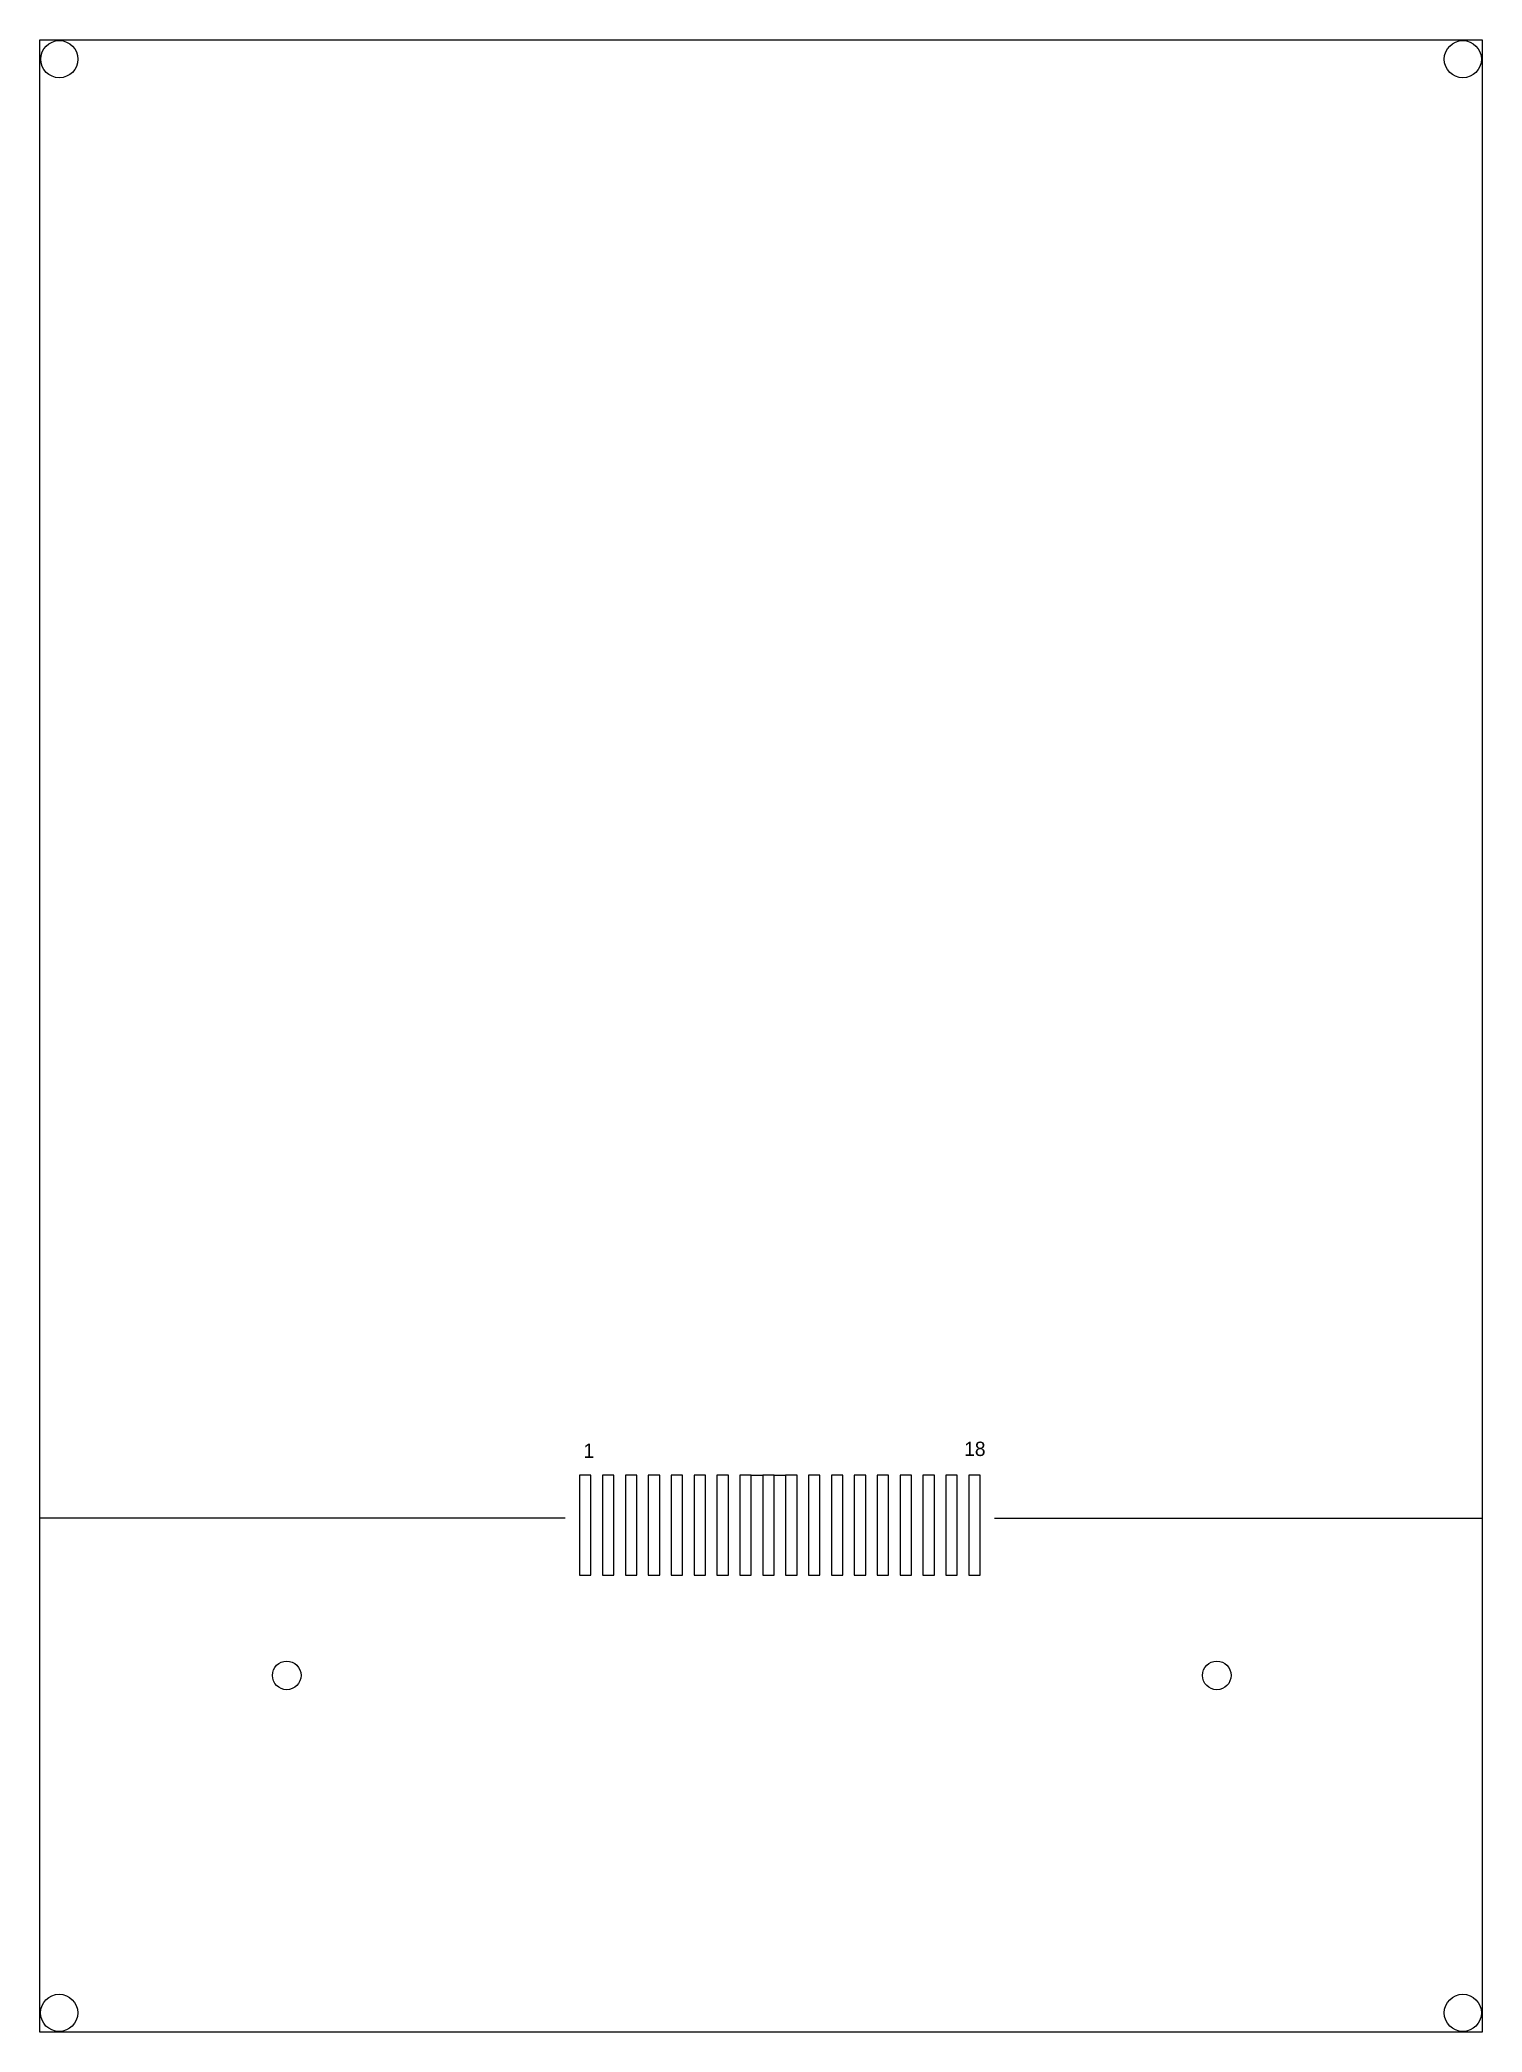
# Model space of a CAD drawing. Header units: millimetres. Extents: x 1698.8 to 1749.2, y -2 to 67.6.
import ezdxf

# ---------------------------------------------------------------- set-up
doc = ezdxf.new("R2010")
doc.units = ezdxf.units.MM
doc.layers.add('KEEPOUT', color=6, linetype='Continuous')
doc.layers.add('MECH1', color=1, linetype='Continuous')

msp = doc.modelspace()

# ---------------------------------------------------------------- linework, layer by layer
at = {"layer": 'KEEPOUT'}
for centre in [(1699.481, 66.955), (1748.523, 66.955), (1699.473, -1.295), (1748.523, -1.295)]:
    msp.add_circle(centre, 0.65, dxfattribs=at)
at = {"layer": 'MECH1'}
for p, q in [((1718.058, 17.49), (1717.658, 17.49)), ((1723.658, 17.49), (1724.058, 17.49)), ((1723.658, 17.49), (1724.058, 17.49)), ((1724.458, 17.49), (1724.858, 17.49)), ((1724.458, 17.49), (1724.858, 17.49)), ((1717.158, 15.99), (1698.798, 15.99)), ((1732.158, 15.99), (1749.198, 15.99))]:
    msp.add_line(p, q, dxfattribs=at)
for points in [[(1698.798, 67.63), (1749.198, 67.63), (1749.198, -1.97), (1698.798, -1.97)], [(1717.658, 13.99), (1718.058, 13.99), (1718.058, 17.49), (1717.658, 17.49)], [(1718.458, 13.99), (1718.858, 13.99), (1718.858, 17.49), (1718.458, 17.49)], [(1718.458, 13.99), (1718.858, 13.99), (1718.858, 17.49), (1718.458, 17.49)], [(1719.258, 13.99), (1719.658, 13.99), (1719.658, 17.49), (1719.258, 17.49)], [(1719.258, 13.99), (1719.658, 13.99), (1719.658, 17.49), (1719.258, 17.49)], [(1720.058, 13.99), (1720.458, 13.99), (1720.458, 17.49), (1720.058, 17.49)], [(1720.058, 13.99), (1720.458, 13.99), (1720.458, 17.49), (1720.058, 17.49)], [(1720.858, 13.99), (1721.258, 13.99), (1721.258, 17.49), (1720.858, 17.49)], [(1720.858, 13.99), (1721.258, 13.99), (1721.258, 17.49), (1720.858, 17.49)], [(1721.658, 13.99), (1722.058, 13.99), (1722.058, 17.49), (1721.658, 17.49)], [(1721.658, 13.99), (1722.058, 13.99), (1722.058, 17.49), (1721.658, 17.49)], [(1722.458, 13.99), (1722.858, 13.99), (1722.858, 17.49), (1722.458, 17.49)], [(1722.458, 13.99), (1722.858, 13.99), (1722.858, 17.49), (1722.458, 17.49)], [(1723.258, 13.99), (1723.658, 13.99), (1723.658, 17.49), (1723.258, 17.49)], [(1723.258, 13.99), (1723.658, 13.99), (1723.658, 17.49), (1723.258, 17.49)], [(1724.058, 13.99), (1724.458, 13.99), (1724.458, 17.49), (1724.058, 17.49)], [(1724.058, 13.99), (1724.458, 13.99), (1724.458, 17.49), (1724.058, 17.49)], [(1724.858, 13.99), (1725.258, 13.99), (1725.258, 17.49), (1724.858, 17.49)], [(1724.858, 13.99), (1725.258, 13.99), (1725.258, 17.49), (1724.858, 17.49)], [(1725.658, 13.99), (1726.058, 13.99), (1726.058, 17.49), (1725.658, 17.49)], [(1725.658, 13.99), (1726.058, 13.99), (1726.058, 17.49), (1725.658, 17.49)], [(1726.458, 13.99), (1726.858, 13.99), (1726.858, 17.49), (1726.458, 17.49)], [(1726.458, 13.99), (1726.858, 13.99), (1726.858, 17.49), (1726.458, 17.49)], [(1727.258, 13.99), (1727.658, 13.99), (1727.658, 17.49), (1727.258, 17.49)], [(1727.258, 13.99), (1727.658, 13.99), (1727.658, 17.49), (1727.258, 17.49)], [(1728.058, 13.99), (1728.458, 13.99), (1728.458, 17.49), (1728.058, 17.49)], [(1728.058, 13.99), (1728.458, 13.99), (1728.458, 17.49), (1728.058, 17.49)], [(1728.858, 13.99), (1729.258, 13.99), (1729.258, 17.49), (1728.858, 17.49)], [(1728.858, 13.99), (1729.258, 13.99), (1729.258, 17.49), (1728.858, 17.49)], [(1729.658, 13.99), (1730.058, 13.99), (1730.058, 17.49), (1729.658, 17.49)], [(1729.658, 13.99), (1730.058, 13.99), (1730.058, 17.49), (1729.658, 17.49)], [(1730.458, 13.99), (1730.858, 13.99), (1730.858, 17.49), (1730.458, 17.49)], [(1730.458, 13.99), (1730.858, 13.99), (1730.858, 17.49), (1730.458, 17.49)], [(1731.258, 13.99), (1731.658, 13.99), (1731.658, 17.49), (1731.258, 17.49)], [(1731.258, 13.99), (1731.658, 13.99), (1731.658, 17.49), (1731.258, 17.49)]]:
    msp.add_lwpolyline(points, close=True, dxfattribs=at)
for centre in [(1707.426, 10.493), (1739.926, 10.493)]:
    msp.add_circle(centre, 0.5, dxfattribs=at)

# ---------------------------------------------------------------- texts
at = {"layer": 'MECH1', "char_height": 0.5, "attachment_point": 7}
for s, insert, width in [('1', (1717.795, 18.093), 2.12222), ('18', (1731.1, 18.151), 2.37767)]:
    msp.add_mtext(s, dxfattribs=dict(at, insert=insert, width=width))

doc.saveas('drawing.dxf')
